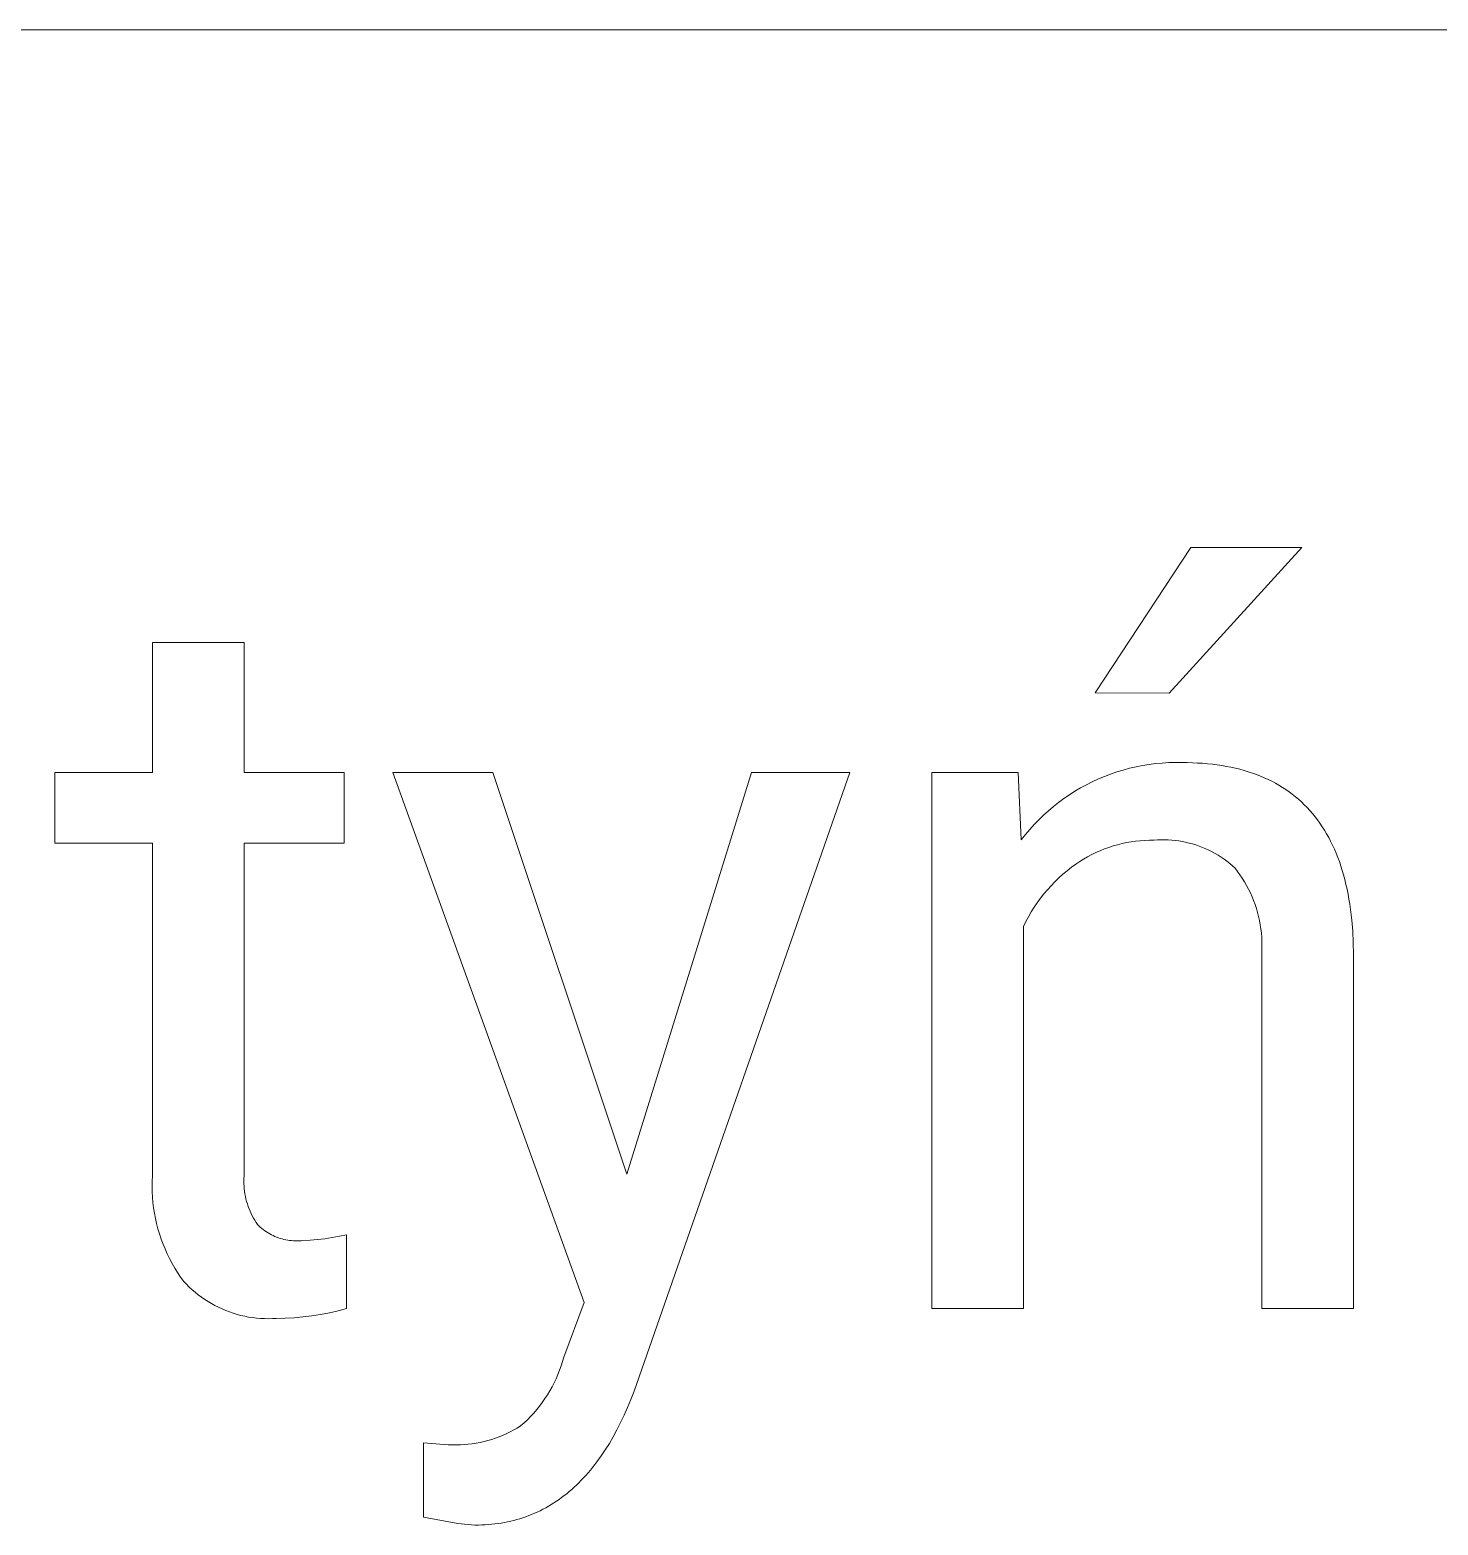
# Model space of a CAD drawing. Header units: millimetres. Extents: x 373 to 3451, y -552 to 1598.
# Drawn here: x 2881.6 to 2938.5, y -268.3 to -207.9 of the extents above; entities that cross this region are included whole.
import ezdxf

# ---------------------------------------------------------------- set-up
doc = ezdxf.new("R2010")
doc.units = ezdxf.units.MM
doc.header["$MEASUREMENT"] = 0
doc.layers.add('Domyślny', color=7, linetype='Continuous', true_color=0x000000)

msp = doc.modelspace()

# ---------------------------------------------------------------- linework, layer by layer
at = {"layer": 'Domyślny', "color": 18, "lineweight": 15, "true_color": 0x000000}
for p, q in [((3447.834, -207.866), (2287.646, -207.866)), ((2924.653, -234.646), (2928.516, -228.773)), ((2932.995, -228.773), (2927.635, -234.656)), ((2928.516, -228.773), (2932.995, -228.773)), ((2886.583, -237.864), (2886.583, -232.617)), ((2886.583, -232.617), (2890.283, -232.617)), ((2890.283, -232.617), (2890.283, -237.864)), ((2927.635, -234.656), (2924.653, -234.646)), ((2882.638, -240.724), (2882.638, -237.864)), ((2882.638, -237.864), (2886.583, -237.864)), ((2890.283, -237.864), (2894.331, -237.864)), ((2894.331, -237.864), (2894.331, -240.724)), ((2904.015, -259.281), (2896.287, -237.861)), ((2896.287, -237.861), (2900.335, -237.861)), ((2900.335, -237.861), (2905.736, -254.095)), ((2905.736, -254.095), (2910.779, -237.861)), ((2914.745, -237.861), (2906.034, -262.858)), ((2910.779, -237.861), (2914.745, -237.861)), ((2918.052, -259.52), (2918.052, -237.864)), ((2918.052, -237.864), (2921.547, -237.864)), ((2921.547, -237.864), (2921.67, -240.58)), ((2925.026, -238.024), (2925.276, -237.929)), ((2925.276, -237.929), (2925.528, -237.843)), ((2925.528, -237.843), (2925.784, -237.765)), ((2925.784, -237.765), (2926.041, -237.696)), ((2926.041, -237.696), (2926.302, -237.636)), ((2926.302, -237.636), (2926.563, -237.584)), ((2926.563, -237.584), (2926.827, -237.542)), ((2926.827, -237.542), (2927.092, -237.508)), ((2927.092, -237.508), (2927.358, -237.484)), ((2927.358, -237.484), (2927.624, -237.468)), ((2927.624, -237.468), (2927.891, -237.462)), ((2927.891, -237.462), (2928.158, -237.464)), ((2928.158, -237.464), (2928.37, -237.466)), ((2928.37, -237.466), (2928.58, -237.472)), ((2928.58, -237.472), (2928.786, -237.482)), ((2928.786, -237.482), (2928.988, -237.495)), ((2928.988, -237.495), (2929.188, -237.512)), ((2929.188, -237.512), (2929.384, -237.533)), ((2929.384, -237.533), (2929.577, -237.557)), ((2929.577, -237.557), (2929.766, -237.586)), ((2929.766, -237.586), (2929.952, -237.618)), ((2929.952, -237.618), (2930.135, -237.654)), ((2930.135, -237.654), (2930.315, -237.693)), ((2930.315, -237.693), (2930.491, -237.737)), ((2930.491, -237.737), (2930.664, -237.784)), ((2930.664, -237.784), (2930.834, -237.835)), ((2930.834, -237.835), (2931, -237.89)), ((2931, -237.89), (2931.163, -237.949)), ((2931.163, -237.949), (2931.323, -238.011)), ((2923.834, -238.621), (2924.064, -238.486)), ((2924.064, -238.486), (2924.299, -238.358)), ((2924.299, -238.358), (2924.537, -238.238)), ((2924.537, -238.238), (2924.78, -238.127)), ((2924.78, -238.127), (2925.026, -238.024)), ((2931.323, -238.011), (2931.479, -238.077)), ((2931.479, -238.077), (2931.632, -238.147)), ((2931.632, -238.147), (2931.782, -238.221)), ((2931.782, -238.221), (2931.928, -238.299)), ((2931.928, -238.299), (2932.071, -238.38)), ((2932.071, -238.38), (2932.211, -238.465)), ((2932.211, -238.465), (2932.348, -238.554)), ((2932.348, -238.554), (2932.481, -238.647)), ((2922.964, -239.238), (2923.174, -239.073)), ((2923.174, -239.073), (2923.389, -238.915)), ((2923.389, -238.915), (2923.609, -238.764)), ((2923.609, -238.764), (2923.834, -238.621)), ((2932.481, -238.647), (2932.611, -238.743)), ((2932.611, -238.743), (2932.737, -238.843)), ((2932.737, -238.843), (2932.861, -238.948)), ((2932.861, -238.948), (2932.981, -239.055)), ((2932.981, -239.055), (2933.097, -239.167)), ((2933.097, -239.167), (2933.211, -239.282)), ((2922.186, -239.968), (2922.371, -239.776)), ((2922.371, -239.776), (2922.563, -239.59)), ((2922.563, -239.59), (2922.761, -239.411)), ((2922.761, -239.411), (2922.964, -239.238)), ((2933.211, -239.282), (2933.321, -239.402)), ((2933.321, -239.402), (2933.427, -239.524)), ((2933.427, -239.524), (2933.531, -239.651)), ((2933.531, -239.651), (2933.631, -239.782)), ((2933.631, -239.782), (2933.727, -239.916)), ((2921.67, -240.58), (2921.835, -240.37)), ((2921.835, -240.37), (2922.007, -240.166)), ((2922.007, -240.166), (2922.186, -239.968)), ((2933.727, -239.916), (2933.821, -240.054)), ((2933.821, -240.054), (2933.911, -240.196)), ((2933.911, -240.196), (2933.998, -240.342)), ((2933.998, -240.342), (2934.081, -240.491)), ((2886.583, -240.724), (2882.638, -240.724)), ((2886.583, -254.16), (2886.583, -240.724)), ((2894.331, -240.724), (2890.283, -240.724)), ((2890.283, -240.724), (2890.283, -254.17)), ((2925.024, -240.954), (2924.851, -241.024)), ((2925.199, -240.891), (2925.024, -240.954)), ((2925.376, -240.833), (2925.199, -240.891)), ((2925.555, -240.782), (2925.376, -240.833)), ((2925.736, -240.737), (2925.555, -240.782)), ((2925.918, -240.698), (2925.736, -240.737)), ((2926.102, -240.666), (2925.918, -240.698)), ((2926.286, -240.64), (2926.102, -240.666)), ((2926.472, -240.62), (2926.286, -240.64)), ((2926.658, -240.607), (2926.472, -240.62)), ((2926.844, -240.601), (2926.658, -240.607)), ((2927.03, -240.601), (2926.844, -240.601)), ((2927.172, -240.591), (2927.03, -240.601)), ((2927.315, -240.585), (2927.172, -240.591)), ((2927.457, -240.585), (2927.315, -240.585)), ((2927.6, -240.589), (2927.457, -240.585)), ((2927.742, -240.598), (2927.6, -240.589)), ((2927.884, -240.612), (2927.742, -240.598)), ((2928.025, -240.631), (2927.884, -240.612)), ((2928.165, -240.654), (2928.025, -240.631)), ((2928.305, -240.682), (2928.165, -240.654)), ((2928.444, -240.715), (2928.305, -240.682)), ((2928.581, -240.752), (2928.444, -240.715)), ((2928.718, -240.794), (2928.581, -240.752)), ((2928.852, -240.84), (2928.718, -240.794)), ((2928.985, -240.891), (2928.852, -240.84)), ((2929.117, -240.946), (2928.985, -240.891)), ((2929.246, -241.006), (2929.117, -240.946)), ((2929.373, -241.07), (2929.246, -241.006)), ((2934.081, -240.491), (2934.161, -240.644)), ((2934.161, -240.644), (2934.238, -240.801)), ((2934.238, -240.801), (2934.311, -240.962)), ((2934.311, -240.962), (2934.382, -241.127)), ((2923.874, -241.564), (2923.695, -241.695)), ((2924.028, -241.46), (2923.874, -241.564)), ((2924.187, -241.361), (2924.028, -241.46)), ((2924.348, -241.268), (2924.187, -241.361)), ((2924.513, -241.181), (2924.348, -241.268)), ((2924.68, -241.1), (2924.513, -241.181)), ((2924.851, -241.024), (2924.68, -241.1)), ((2929.498, -241.139), (2929.373, -241.07)), ((2929.621, -241.211), (2929.498, -241.139)), ((2929.741, -241.287), (2929.621, -241.211)), ((2929.859, -241.368), (2929.741, -241.287)), ((2929.973, -241.452), (2929.859, -241.368)), ((2930.085, -241.541), (2929.973, -241.452)), ((2930.194, -241.633), (2930.085, -241.541)), ((2934.382, -241.127), (2934.448, -241.295)), ((2934.448, -241.295), (2934.512, -241.467)), ((2934.512, -241.467), (2934.572, -241.643)), ((2923.186, -242.125), (2923.026, -242.279)), ((2923.35, -241.976), (2923.186, -242.125)), ((2923.52, -241.833), (2923.35, -241.976)), ((2923.695, -241.695), (2923.52, -241.833)), ((2930.3, -241.728), (2930.194, -241.633)), ((2930.402, -241.862), (2930.3, -241.728)), ((2930.5, -241.999), (2930.402, -241.862)), ((2930.593, -242.14), (2930.5, -241.999)), ((2930.682, -242.283), (2930.593, -242.14)), ((2934.572, -241.643), (2934.629, -241.823)), ((2934.629, -241.823), (2934.682, -242.006)), ((2934.682, -242.006), (2934.733, -242.194)), ((2934.733, -242.194), (2934.78, -242.385)), ((2922.58, -242.774), (2922.443, -242.949)), ((2922.723, -242.604), (2922.58, -242.774)), ((2922.872, -242.439), (2922.723, -242.604)), ((2923.026, -242.279), (2922.872, -242.439)), ((2930.766, -242.43), (2930.682, -242.283)), ((2930.844, -242.579), (2930.766, -242.43)), ((2930.918, -242.731), (2930.844, -242.579)), ((2930.987, -242.885), (2930.918, -242.731)), ((2934.78, -242.385), (2934.823, -242.579)), ((2934.823, -242.579), (2934.863, -242.778)), ((2934.863, -242.778), (2934.9, -242.98)), ((2922.187, -243.311), (2922.069, -243.499)), ((2922.312, -243.128), (2922.187, -243.311)), ((2922.443, -242.949), (2922.312, -243.128)), ((2931.05, -243.041), (2930.987, -242.885)), ((2931.108, -243.2), (2931.05, -243.041)), ((2931.161, -243.36), (2931.108, -243.2)), ((2931.208, -243.522), (2931.161, -243.36)), ((2934.9, -242.98), (2934.934, -243.187)), ((2934.934, -243.187), (2934.964, -243.397)), ((2934.964, -243.397), (2935.014, -243.828)), ((2921.851, -243.886), (2921.752, -244.085)), ((2921.957, -243.691), (2921.851, -243.886)), ((2922.069, -243.499), (2921.957, -243.691)), ((2931.25, -243.685), (2931.208, -243.522)), ((2931.286, -243.85), (2931.25, -243.685)), ((2931.317, -244.016), (2931.286, -243.85)), ((2931.342, -244.182), (2931.317, -244.016)), ((2935.014, -243.828), (2935.052, -244.274)), ((2921.752, -244.085), (2921.752, -259.52)), ((2931.362, -244.35), (2931.342, -244.182)), ((2931.376, -244.518), (2931.362, -244.35)), ((2931.385, -244.686), (2931.376, -244.518)), ((2935.052, -244.274), (2935.075, -244.736)), ((2931.376, -245.192), (2931.384, -245.024)), ((2931.376, -259.52), (2931.376, -245.192)), ((2931.384, -245.024), (2931.387, -244.855)), ((2931.387, -244.855), (2931.385, -244.686)), ((2935.075, -244.736), (2935.086, -245.213)), ((2935.086, -245.213), (2935.086, -259.52)), ((2886.573, -254.376), (2886.583, -254.16)), ((2890.278, -254.274), (2890.276, -254.377)), ((2890.283, -254.17), (2890.278, -254.274)), ((2886.57, -254.592), (2886.573, -254.376)), ((2886.575, -254.808), (2886.57, -254.592)), ((2886.586, -255.024), (2886.575, -254.808)), ((2890.276, -254.377), (2890.277, -254.481)), ((2890.277, -254.481), (2890.282, -254.584)), ((2890.282, -254.584), (2890.291, -254.687)), ((2890.291, -254.687), (2890.303, -254.79)), ((2890.303, -254.79), (2890.318, -254.893)), ((2890.318, -254.893), (2890.337, -254.994)), ((2886.605, -255.239), (2886.586, -255.024)), ((2886.631, -255.453), (2886.605, -255.239)), ((2886.664, -255.667), (2886.631, -255.453)), ((2890.337, -254.994), (2890.36, -255.095)), ((2890.36, -255.095), (2890.386, -255.196)), ((2890.386, -255.196), (2890.415, -255.295)), ((2890.415, -255.295), (2890.448, -255.393)), ((2890.448, -255.393), (2890.484, -255.49)), ((2890.484, -255.49), (2890.524, -255.586)), ((2886.705, -255.879), (2886.664, -255.667)), ((2886.752, -256.09), (2886.705, -255.879)), ((2886.806, -256.299), (2886.752, -256.09)), ((2890.524, -255.586), (2890.566, -255.68)), ((2890.566, -255.68), (2890.612, -255.773)), ((2890.612, -255.773), (2890.661, -255.865)), ((2890.661, -255.865), (2890.713, -255.954)), ((2890.713, -255.954), (2890.768, -256.042)), ((2890.768, -256.042), (2890.826, -256.128)), ((2886.867, -256.507), (2886.806, -256.299)), ((2886.936, -256.712), (2886.867, -256.507)), ((2887.011, -256.914), (2886.936, -256.712)), ((2890.826, -256.128), (2890.882, -256.182)), ((2890.882, -256.182), (2890.939, -256.234)), ((2890.939, -256.234), (2890.998, -256.284)), ((2890.998, -256.284), (2891.059, -256.332)), ((2891.059, -256.332), (2891.121, -256.378)), ((2891.121, -256.378), (2891.185, -256.421)), ((2891.185, -256.421), (2891.251, -256.463)), ((2891.251, -256.463), (2891.317, -256.502)), ((2891.317, -256.502), (2891.386, -256.538)), ((2891.386, -256.538), (2891.455, -256.573)), ((2891.455, -256.573), (2891.525, -256.605)), ((2891.525, -256.605), (2891.597, -256.634)), ((2891.597, -256.634), (2891.67, -256.661)), ((2891.67, -256.661), (2891.743, -256.685)), ((2891.743, -256.685), (2891.817, -256.707)), ((2891.817, -256.707), (2891.892, -256.727)), ((2893.253, -256.735), (2893.548, -256.701)), ((2893.548, -256.701), (2893.842, -256.656)), ((2893.842, -256.656), (2894.134, -256.602)), ((2894.134, -256.602), (2894.424, -256.538)), ((2894.424, -256.538), (2894.424, -259.52)), ((2887.092, -257.114), (2887.011, -256.914)), ((2887.181, -257.312), (2887.092, -257.114)), ((2887.276, -257.506), (2887.181, -257.312)), ((2891.892, -256.727), (2891.968, -256.743)), ((2891.968, -256.743), (2892.044, -256.757)), ((2892.044, -256.757), (2892.12, -256.769)), ((2892.12, -256.769), (2892.197, -256.777)), ((2892.197, -256.777), (2892.275, -256.783)), ((2892.275, -256.783), (2892.352, -256.787)), ((2892.352, -256.787), (2892.429, -256.787)), ((2892.429, -256.787), (2892.507, -256.785)), ((2892.507, -256.785), (2892.584, -256.781)), ((2892.584, -256.781), (2892.661, -256.773)), ((2892.661, -256.773), (2892.958, -256.759)), ((2892.958, -256.759), (2893.253, -256.735)), ((2887.377, -257.697), (2887.276, -257.506)), ((2887.484, -257.884), (2887.377, -257.697)), ((2887.598, -258.068), (2887.484, -257.884)), ((2887.718, -258.248), (2887.598, -258.068)), ((2887.844, -258.423), (2887.718, -258.248)), ((2887.954, -258.54), (2887.844, -258.423)), ((2888.068, -258.653), (2887.954, -258.54)), ((2888.186, -258.761), (2888.068, -258.653)), ((2888.307, -258.866), (2888.186, -258.761)), ((2888.433, -258.966), (2888.307, -258.866)), ((2888.561, -259.062), (2888.433, -258.966)), ((2888.693, -259.154), (2888.561, -259.062)), ((2888.828, -259.24), (2888.693, -259.154)), ((2888.965, -259.322), (2888.828, -259.24)), ((2889.106, -259.4), (2888.965, -259.322)), ((2889.249, -259.472), (2889.106, -259.4)), ((2889.395, -259.539), (2889.249, -259.472)), ((2889.543, -259.601), (2889.395, -259.539)), ((2889.692, -259.658), (2889.543, -259.601)), ((2889.844, -259.71), (2889.692, -259.658)), ((2889.998, -259.756), (2889.844, -259.71)), ((2893.726, -259.691), (2893.373, -259.759)), ((2894.076, -259.611), (2893.726, -259.691)), ((2894.424, -259.52), (2894.076, -259.611)), ((2903.195, -261.485), (2904.015, -259.281)), ((2921.752, -259.52), (2918.052, -259.52)), ((2935.086, -259.52), (2931.376, -259.52)), ((2890.153, -259.797), (2889.998, -259.756)), ((2890.309, -259.833), (2890.153, -259.797)), ((2890.467, -259.863), (2890.309, -259.833)), ((2890.625, -259.888), (2890.467, -259.863)), ((2890.784, -259.907), (2890.625, -259.888)), ((2890.944, -259.921), (2890.784, -259.907)), ((2891.104, -259.929), (2890.944, -259.921)), ((2891.264, -259.931), (2891.104, -259.929)), ((2891.425, -259.928), (2891.264, -259.931)), ((2891.585, -259.92), (2891.425, -259.928)), ((2891.944, -259.912), (2891.585, -259.92)), ((2892.303, -259.891), (2891.944, -259.912)), ((2892.661, -259.859), (2892.303, -259.891)), ((2893.018, -259.815), (2892.661, -259.859)), ((2893.373, -259.759), (2893.018, -259.815)), ((2903.144, -261.662), (2903.195, -261.485)), ((2902.957, -262.184), (2903.025, -262.012)), ((2903.025, -262.012), (2903.087, -261.838)), ((2903.087, -261.838), (2903.144, -261.662)), ((2902.628, -262.846), (2902.718, -262.685)), ((2902.718, -262.685), (2902.803, -262.521)), ((2902.803, -262.521), (2902.883, -262.354)), ((2902.883, -262.354), (2902.957, -262.184)), ((2902.215, -263.459), (2902.326, -263.311)), ((2902.326, -263.311), (2902.432, -263.159)), ((2902.432, -263.159), (2902.533, -263.004)), ((2902.533, -263.004), (2902.628, -262.846)), ((2905.904, -263.191), (2905.771, -263.513)), ((2906.034, -262.858), (2905.904, -263.191)), ((2901.724, -264.011), (2901.854, -263.88)), ((2901.854, -263.88), (2901.979, -263.743)), ((2901.979, -263.743), (2902.099, -263.603)), ((2902.099, -263.603), (2902.215, -263.459)), ((2905.632, -263.825), (2905.489, -264.126)), ((2905.771, -263.513), (2905.632, -263.825)), ((2900.887, -264.574), (2901.032, -264.503)), ((2901.032, -264.503), (2901.175, -264.427)), ((2901.175, -264.427), (2901.315, -264.347)), ((2901.315, -264.347), (2901.452, -264.262)), ((2901.452, -264.262), (2901.59, -264.139)), ((2901.59, -264.139), (2901.724, -264.011)), ((2905.342, -264.417), (2905.189, -264.697)), ((2905.489, -264.126), (2905.342, -264.417)), ((2897.527, -267.952), (2897.527, -264.949)), ((2897.527, -264.949), (2898.531, -265.021)), ((2898.531, -265.021), (2898.693, -265.028)), ((2898.693, -265.028), (2898.854, -265.03)), ((2898.854, -265.03), (2899.016, -265.026)), ((2899.016, -265.026), (2899.177, -265.018)), ((2899.177, -265.018), (2899.338, -265.004)), ((2899.338, -265.004), (2899.498, -264.984)), ((2899.498, -264.984), (2899.658, -264.959)), ((2899.658, -264.959), (2899.816, -264.929)), ((2899.816, -264.929), (2899.974, -264.894)), ((2899.974, -264.894), (2900.13, -264.853)), ((2900.13, -264.853), (2900.285, -264.807)), ((2900.285, -264.807), (2900.439, -264.757)), ((2900.439, -264.757), (2900.59, -264.701)), ((2900.59, -264.701), (2900.74, -264.64)), ((2900.74, -264.64), (2900.887, -264.574)), ((2905.033, -264.967), (2904.871, -265.225)), ((2905.189, -264.697), (2905.033, -264.967)), ((2904.534, -265.712), (2904.447, -265.827)), ((2904.705, -265.474), (2904.534, -265.712)), ((2904.871, -265.225), (2904.705, -265.474)), ((2903.994, -266.362), (2903.9, -266.461)), ((2904.087, -266.26), (2903.994, -266.362)), ((2904.179, -266.156), (2904.087, -266.26)), ((2904.269, -266.049), (2904.179, -266.156)), ((2904.359, -265.939), (2904.269, -266.049)), ((2904.447, -265.827), (2904.359, -265.939)), ((2903.412, -266.917), (2903.311, -267)), ((2903.512, -266.831), (2903.412, -266.917)), ((2903.611, -266.742), (2903.512, -266.831)), ((2903.708, -266.651), (2903.611, -266.742)), ((2903.805, -266.557), (2903.708, -266.651)), ((2903.9, -266.461), (2903.805, -266.557)), ((2902.462, -267.571), (2902.351, -267.63)), ((2902.572, -267.508), (2902.462, -267.571)), ((2902.681, -267.444), (2902.572, -267.508)), ((2902.789, -267.376), (2902.681, -267.444)), ((2902.896, -267.306), (2902.789, -267.376)), ((2903.002, -267.234), (2902.896, -267.306)), ((2903.106, -267.158), (2903.002, -267.234)), ((2903.209, -267.08), (2903.106, -267.158)), ((2903.311, -267), (2903.209, -267.08)), ((2898.911, -268.208), (2897.527, -267.952)), ((2900.67, -268.185), (2900.541, -268.205)), ((2900.797, -268.162), (2900.67, -268.185)), ((2900.924, -268.137), (2900.797, -268.162)), ((2901.049, -268.11), (2900.924, -268.137)), ((2901.173, -268.079), (2901.049, -268.11)), ((2901.296, -268.046), (2901.173, -268.079)), ((2901.418, -268.01), (2901.296, -268.046)), ((2901.539, -267.972), (2901.418, -268.01)), ((2901.658, -267.931), (2901.539, -267.972)), ((2901.776, -267.888), (2901.658, -267.931)), ((2901.893, -267.841), (2901.776, -267.888)), ((2902.009, -267.792), (2901.893, -267.841)), ((2902.124, -267.741), (2902.009, -267.792)), ((2902.238, -267.687), (2902.124, -267.741)), ((2902.351, -267.63), (2902.238, -267.687)), ((2899.608, -268.269), (2898.911, -268.208)), ((2899.744, -268.268), (2899.608, -268.269)), ((2899.88, -268.264), (2899.744, -268.268)), ((2900.015, -268.258), (2899.88, -268.264)), ((2900.148, -268.248), (2900.015, -268.258)), ((2900.28, -268.236), (2900.148, -268.248)), ((2900.411, -268.222), (2900.28, -268.236)), ((2900.541, -268.205), (2900.411, -268.222))]:
    msp.add_line(p, q, dxfattribs=at)

doc.saveas('drawing.dxf')
